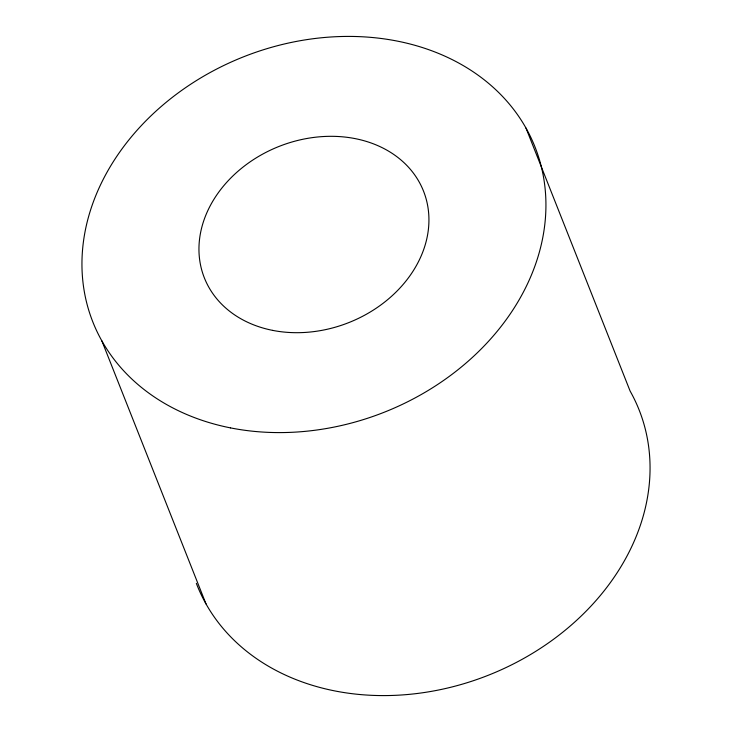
<?xml version="1.0" encoding="UTF-8"?>
<svg xmlns="http://www.w3.org/2000/svg" width="732" height="732" viewBox="0 0 732 732"><rect width="100%" height="100%" fill="white"/><g stroke="black" fill="none" stroke-linecap="round" stroke-linejoin="round"><path stroke-width="1.1" d="M525.997 128.1L630.124 391.089A237.763 191.125 -21.6 0 1 499.37 670.613A237.763 191.125 -21.6 0 1 196.332 583.322M101.876 340.911L206.003 603.9M272.578 330.361A117.852 94.739 -21.6 0 0 427.543 204.997A117.852 94.739 -21.6 0 0 241.688 168.159A117.852 94.739 -21.6 0 0 272.578 330.361M230.507 427.891A237.763 191.125 -21.6 0 0 543.126 174.975A237.763 191.125 -21.6 0 0 168.186 100.65A237.763 191.125 -21.6 0 0 230.507 427.891"/></g></svg>
